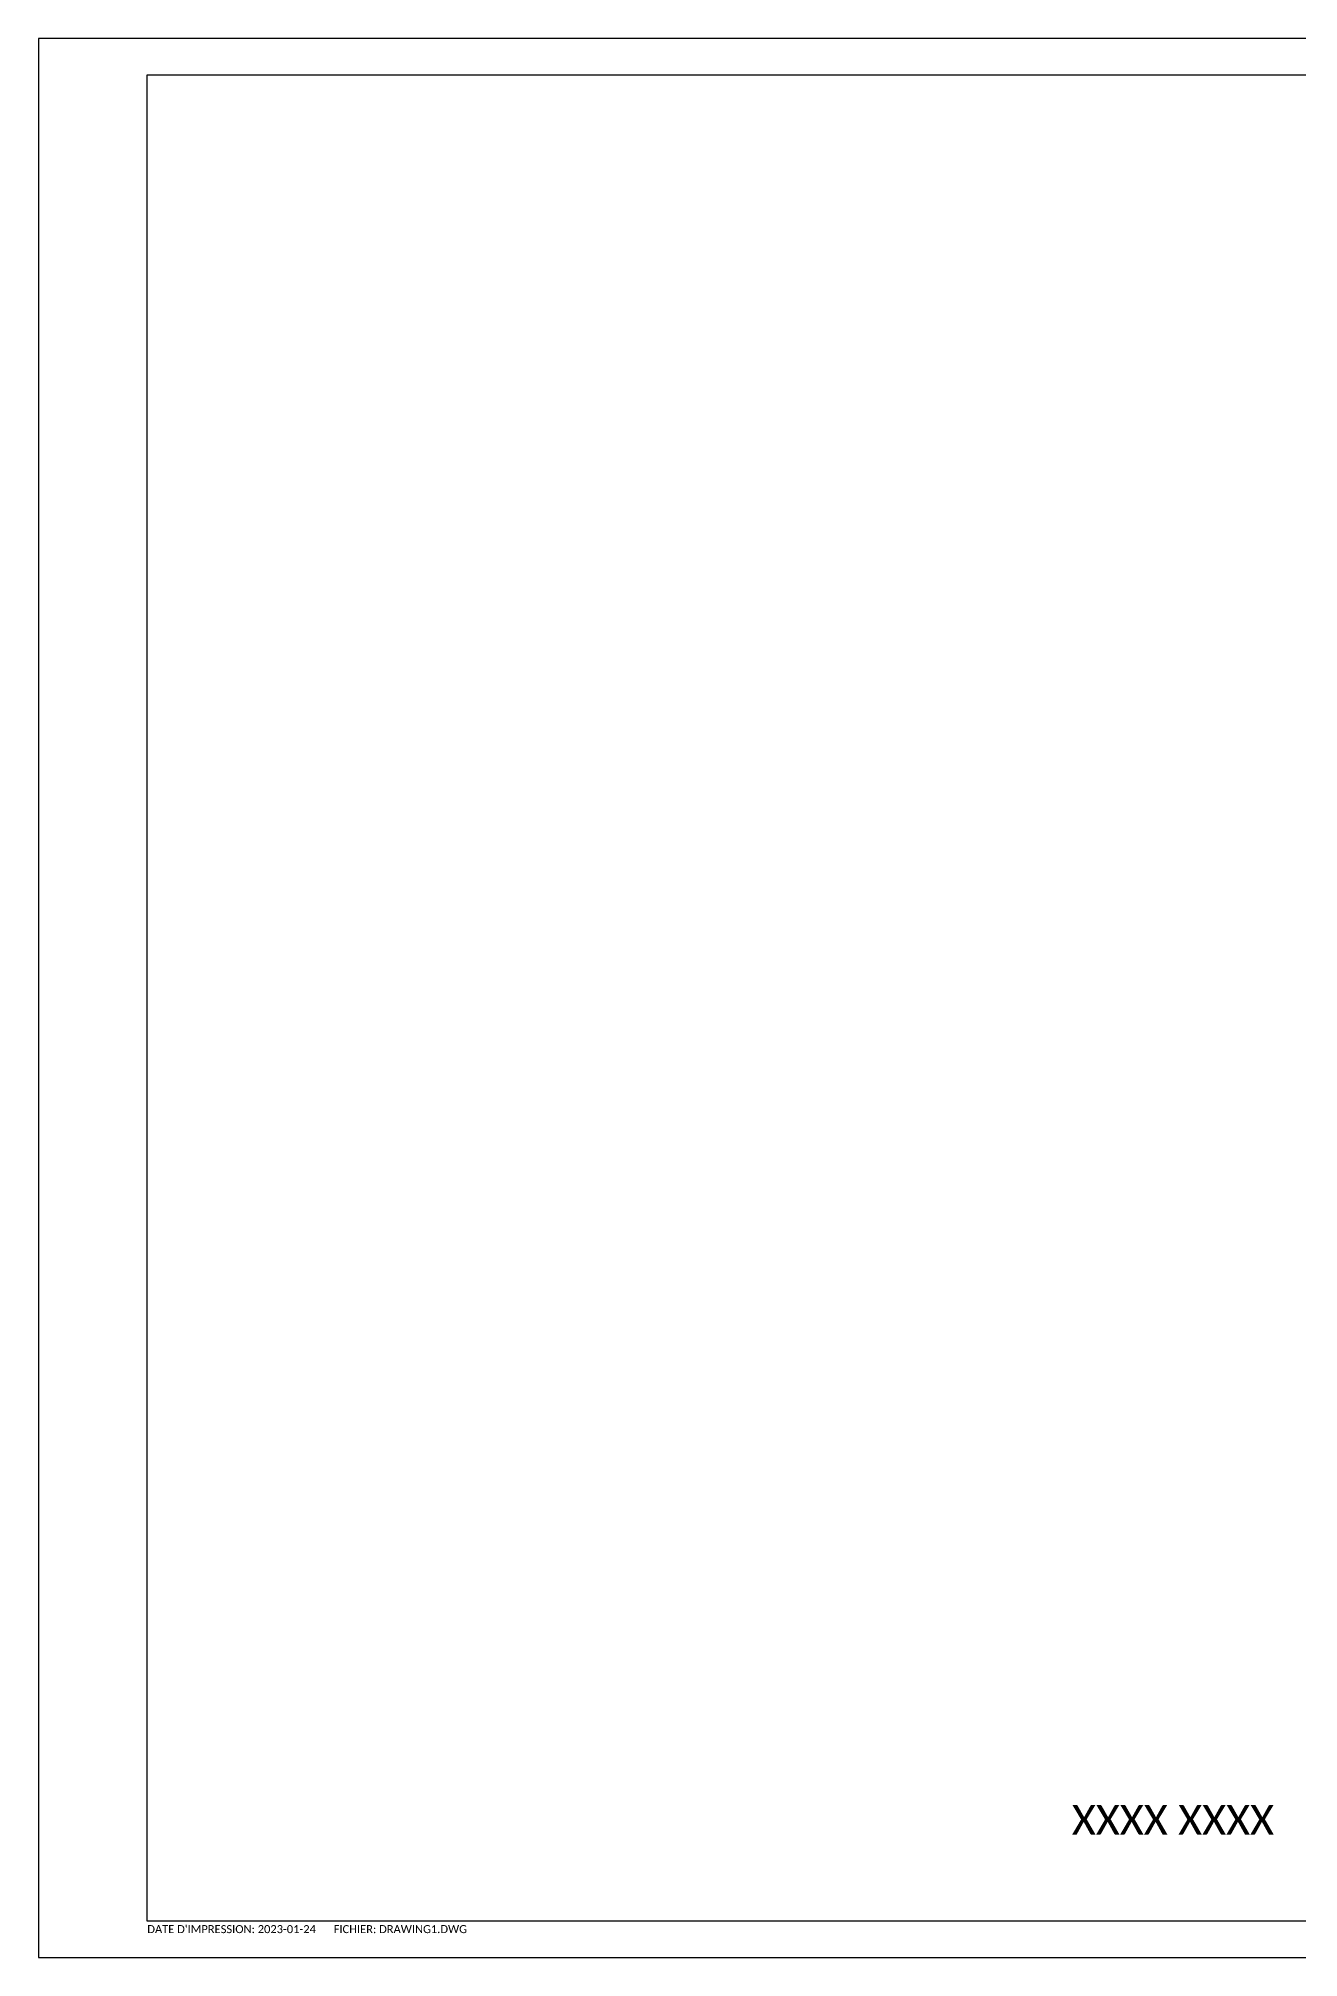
# Paper-space layout 'LETTER-IMPERIAL' of a CAD drawing. Header units: inches. Extents: x 0 to 16.8, y 0 to 8.5.
# Drawn here: x 0 to 5.58, y 0 to 8.5 of the extents above; entities that cross this region are included whole.
import ezdxf

# ---------------------------------------------------------------- set-up
doc = ezdxf.new("R2010")
doc.units = ezdxf.units.IN
doc.header["$LTSCALE"] = 25
doc.header["$MEASUREMENT"] = 0
doc.layers.add('CARTOUCHE', color=7, linetype='Continuous')
doc.styles.add('Cartouche', font='calibri.ttf')

psp = doc.layouts.new('LETTER-IMPERIAL')

# ---------------------------------------------------------------- linework, layer by layer
at = {"layer": 'CARTOUCHE', "ltscale": 5}
psp.add_lwpolyline([(0.482638364164643, 8.339120545278334), (9.334119225594463, 8.339120545278341), (9.334119225594463, 0.1608794547215595), (0.482638364164643, 0.1608794547215595)], close=True, dxfattribs=at)
at = {"layer": 'Defpoints'}
psp.add_lwpolyline([(0, 0), (10.99999999999983, 0), (10.99999999999983, 8.499999999999893), (0, 8.499999999999893)], close=True, dxfattribs=at)

# ---------------------------------------------------------------- texts
at = {"layer": 'CARTOUCHE', "linetype": 'Continuous', "ltscale": 25, "style": 'Cartouche'}
psp.add_text('XXXX XXXX', height=0.1312499999999984, dxfattribs=at).set_placement((4.578871213083289, 0.5443977710283718))
at = {"layer": 'CARTOUCHE', "style": 'Cartouche'}
for s, p in [("DATE D'IMPRESSION: 2023-01-24 ", (0.482638364164643, 0.108488426794203)), ('FICHIER: DRAWING1.DWG ', (1.308396779184534, 0.108488426794203))]:
    psp.add_text(s, height=0.03543307086614088, dxfattribs=at).set_placement(p)

doc.saveas('drawing.dxf')
